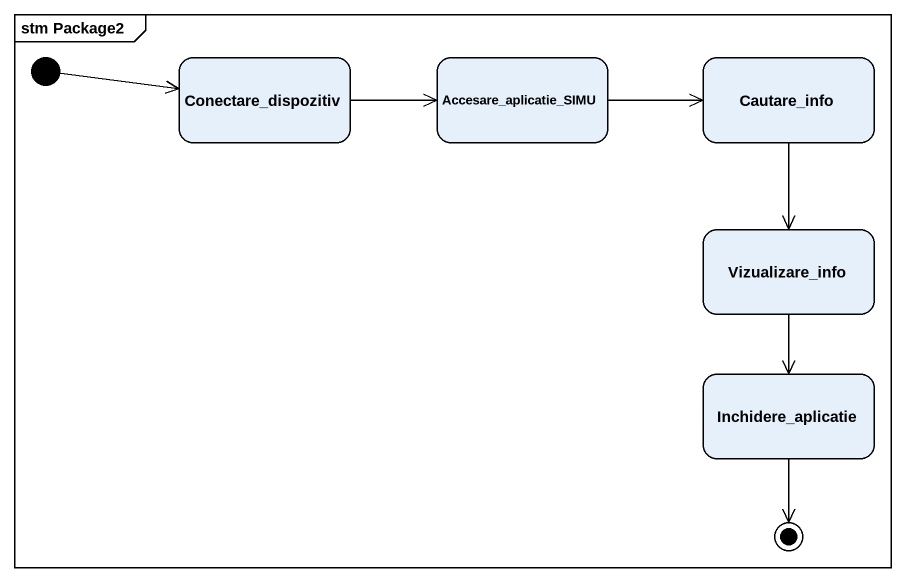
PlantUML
@startuml
mainframe stm Package2
hide empty description
state Conectare_dispozitiv
state Accesare_aplicatie_SIMU
state Cautare_info
state Vizualizare_info
state Inchidere_aplicatie
[*] -right-> Conectare_dispozitiv
Conectare_dispozitiv -right-> Accesare_aplicatie_SIMU
Accesare_aplicatie_SIMU -right-> Cautare_info
Cautare_info --> Vizualizare_info
Vizualizare_info --> Inchidere_aplicatie
Inchidere_aplicatie --> [*]
@enduml
